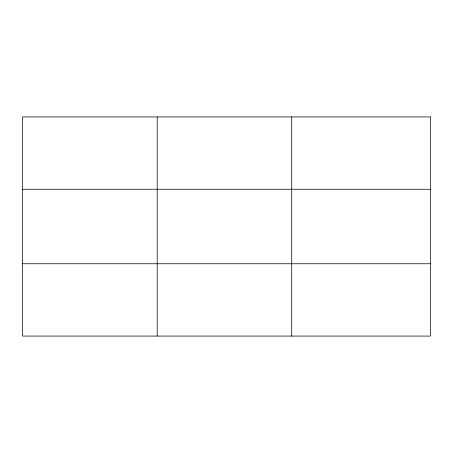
<?xml version="1.0" encoding="UTF-8"?>
<svg xmlns="http://www.w3.org/2000/svg" width="453" height="453" viewBox="0 0 453 453"><rect width="100%" height="100%" fill="white"/><g stroke="black" fill="none" stroke-linecap="round" stroke-linejoin="round"><path stroke-width="0.68" d="M157.191 336.075L157.191 116.925M291.732 336.075L291.732 116.925M22.65 189.246L430.35 189.246M22.65 263.754L430.35 263.754M430.35 116.925L430.35 336.075L22.65 336.075L22.65 116.925L430.35 116.925"/></g></svg>
